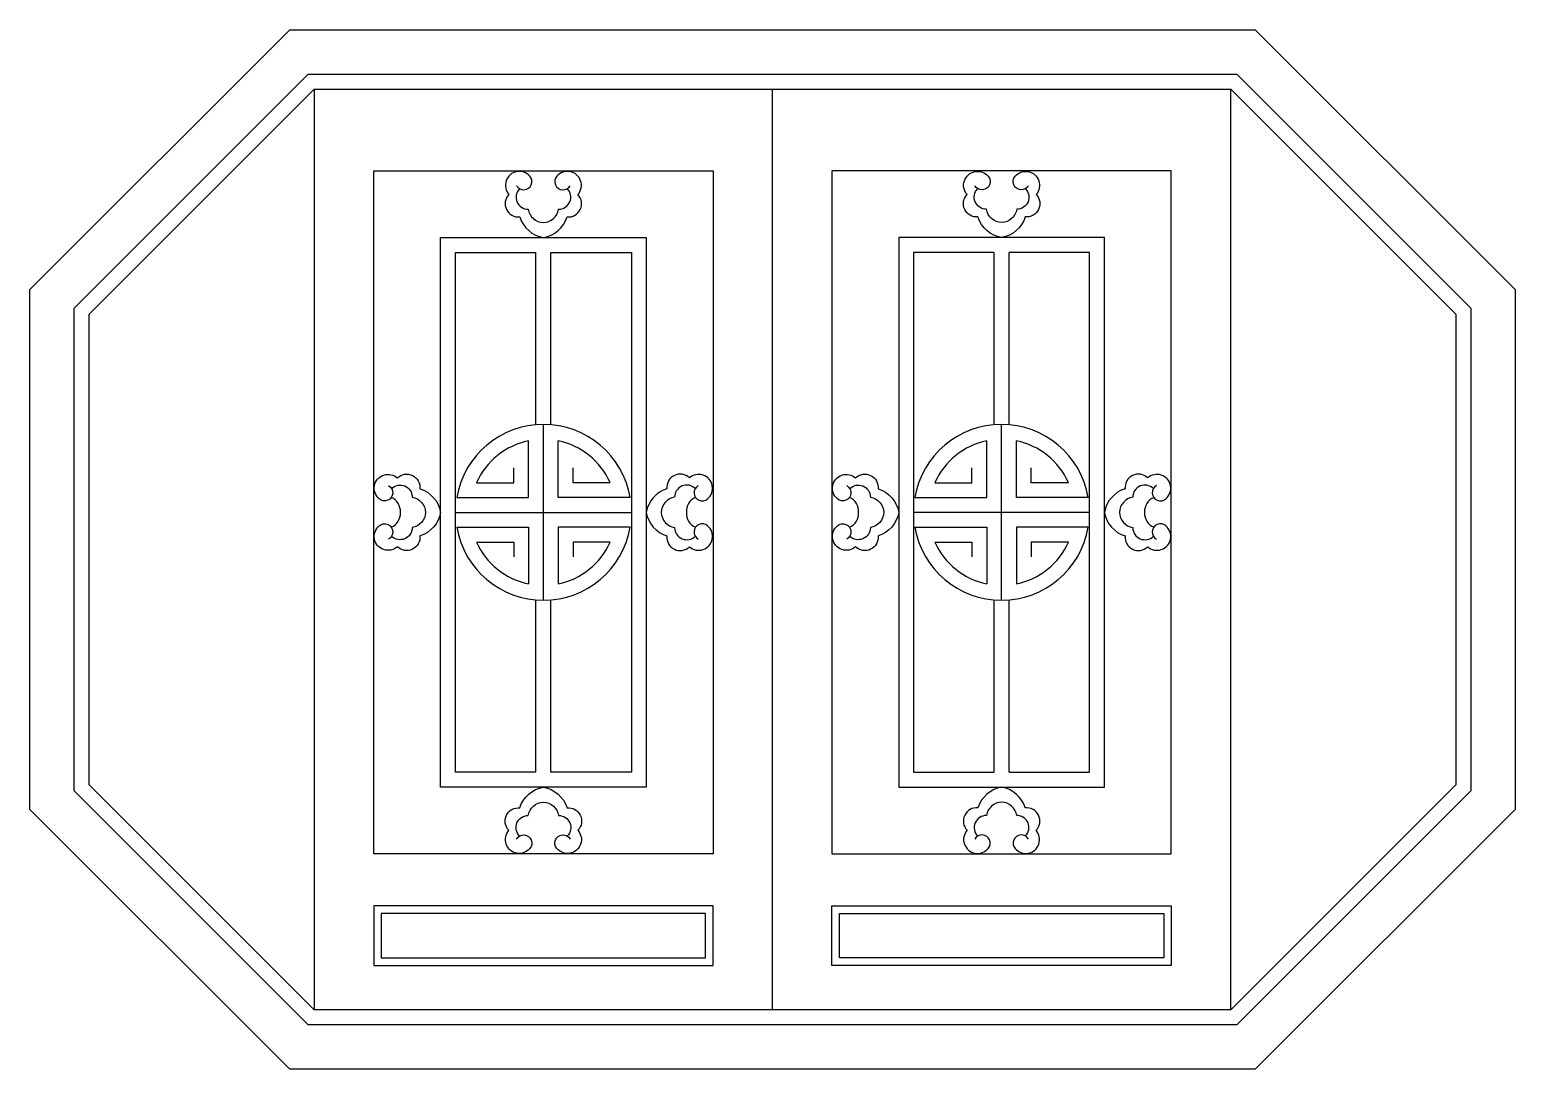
# Model space of a CAD drawing. Header units: metres. Extents: x 2448 to 4448, y 492 to 1892.
import ezdxf

# ---------------------------------------------------------------- set-up
doc = ezdxf.new("R2010")
doc.units = ezdxf.units.M
for name, color, linetype in [('3', 3, 'Continuous'), ('4', 4, 'Continuous'), ('7', 7, 'Continuous')]:
    doc.layers.add(name, color=color, linetype=linetype)

msp = doc.modelspace()

# ---------------------------------------------------------------- linework, layer by layer
at = {"layer": '3'}
for p, q in [((3139.38, 1124.04), (3139.38, 1360.91)), ((3756.24, 1124.04), (3756.24, 1360.91)), ((3119.38, 1262.48), (3119.38, 1338.85)), ((3159.38, 1262.48), (3159.38, 1338.85)), ((3736.24, 1262.48), (3736.24, 1338.85)), ((3776.24, 1262.48), (3776.24, 1338.85)), ((3099.38, 1282.48), (3099.38, 1302.48)), ((3179.38, 1282.48), (3179.38, 1302.48)), ((3716.24, 1282.48), (3716.24, 1302.48)), ((3796.24, 1282.48), (3796.24, 1302.48)), ((3049.44, 1282.48), (3099.38, 1282.48)), ((3229.32, 1282.48), (3179.38, 1282.48)), ((3666.31, 1282.48), (3716.24, 1282.48)), ((3846.18, 1282.48), (3796.24, 1282.48)), ((3022.65, 1262.48), (3119.38, 1262.48)), ((3256.11, 1262.48), (3159.38, 1262.48)), ((3639.51, 1262.48), (3736.24, 1262.48)), ((3872.97, 1262.48), (3776.24, 1262.48)), ((3020.95, 1242.48), (3257.81, 1242.48)), ((3874.68, 1242.48), (3637.81, 1242.48)), ((3022.65, 1222.48), (3119.38, 1222.48)), ((3119.38, 1222.48), (3119.38, 1146.1)), ((3159.38, 1222.48), (3159.38, 1146.1)), ((3256.11, 1222.48), (3159.38, 1222.48)), ((3639.51, 1222.48), (3736.24, 1222.48)), ((3736.24, 1222.48), (3736.24, 1146.1)), ((3872.97, 1222.48), (3776.24, 1222.48)), ((3776.24, 1222.48), (3776.24, 1146.1)), ((3049.44, 1202.48), (3099.38, 1202.48)), ((3099.38, 1202.48), (3099.38, 1182.48)), ((3229.32, 1202.48), (3179.38, 1202.48)), ((3179.38, 1202.48), (3179.38, 1182.48)), ((3666.31, 1202.48), (3716.24, 1202.48)), ((3716.24, 1202.48), (3716.24, 1182.48)), ((3846.18, 1202.48), (3796.24, 1202.48)), ((3796.24, 1202.48), (3796.24, 1182.48))]:
    msp.add_line(p, q, dxfattribs=at)
for points in [[(3103.34, 1682.4, 1.1), (3121.28, 1695.16, 1.01), (3092.95, 1670.58, 0.7), (3107.59, 1640.34, 0.28), (3139.38, 1612.48, 0.28), (3171.18, 1640.34, 0.7), (3185.82, 1670.58, 1.01), (3157.48, 1695.16, 1.1), (3175.43, 1682.4)], [(3792.29, 1682.4, -1.1), (3774.35, 1695.16, -1.01), (3802.68, 1670.58, -0.7), (3788.04, 1640.34, -0.28), (3756.24, 1612.48, -0.28), (3724.45, 1640.34, -0.7), (3709.81, 1670.58, -1.01), (3738.14, 1695.16, -1.1), (3720.2, 1682.4)], [(3107.28, 1678.41, 0.67), (3118.92, 1650.74, 0.36), (3139.38, 1632.72, 0.36), (3159.84, 1650.74, 0.67), (3171.49, 1678.41)], [(3788.35, 1678.41, -0.67), (3776.71, 1650.74, -0.36), (3756.24, 1632.72, -0.36), (3735.78, 1650.74, -0.67), (3724.14, 1678.41)], [(2931.03, 1278.52, -1.1), (2918.27, 1260.58, -1.01), (2942.84, 1288.91, -0.7), (2973.09, 1274.27, -0.28), (3000.95, 1242.48, -0.28), (2973.09, 1210.68, -0.7), (2942.84, 1196.04, -1.01), (2918.27, 1224.38, -1.1), (2931.03, 1206.43)], [(3347.74, 1278.52, 1.1), (3360.5, 1260.58, 1.01), (3335.92, 1288.91, 0.7), (3305.67, 1274.27, 0.28), (3277.81, 1242.48, 0.28), (3305.67, 1210.68, 0.7), (3335.92, 1196.04, 1.01), (3360.5, 1224.38, 1.1), (3347.74, 1206.43)], [(3547.89, 1278.52, -1.1), (3535.13, 1260.58, -1.01), (3559.7, 1288.91, -0.7), (3589.95, 1274.27, -0.28), (3617.81, 1242.48, -0.28), (3589.95, 1210.68, -0.7), (3559.7, 1196.04, -1.01), (3535.13, 1224.38, -1.1), (3547.89, 1206.43)], [(3964.6, 1278.52, 1.1), (3977.36, 1260.58, 1.01), (3952.78, 1288.91, 0.7), (3922.54, 1274.27, 0.28), (3894.68, 1242.48, 0.28), (3922.54, 1210.68, 0.7), (3952.78, 1196.04, 1.01), (3977.36, 1224.38, 1.1), (3964.6, 1206.43)], [(2935.01, 1274.58, -0.67), (2962.69, 1262.94, -0.36), (2980.71, 1242.48, -0.36), (2962.69, 1222.01, -0.67), (2935.01, 1210.37)], [(3343.75, 1274.58, 0.67), (3316.07, 1262.94, 0.36), (3298.05, 1242.48, 0.36), (3316.07, 1222.01, 0.67), (3343.75, 1210.37)], [(3551.88, 1274.58, -0.67), (3579.55, 1262.94, -0.36), (3597.57, 1242.48, -0.36), (3579.55, 1222.01, -0.67), (3551.88, 1210.37)], [(3960.61, 1274.58, 0.67), (3932.93, 1262.94, 0.36), (3914.92, 1242.48, 0.36), (3932.93, 1222.01, 0.67), (3960.61, 1210.37)], [(3103.34, 802.55, -1.1), (3121.28, 789.79, -1.01), (3092.95, 814.37, -0.7), (3107.59, 844.61, -0.28), (3139.38, 872.48, -0.28), (3171.18, 844.61, -0.7), (3185.82, 814.37, -1.01), (3157.48, 789.79, -1.1), (3175.43, 802.55)], [(3792.29, 802.55, 1.1), (3774.35, 789.79, 1.01), (3802.68, 814.37, 0.7), (3788.04, 844.61, 0.28), (3756.24, 872.48, 0.28), (3724.45, 844.61, 0.7), (3709.81, 814.37, 1.01), (3738.14, 789.79, 1.1), (3720.2, 802.55)], [(3107.28, 806.54, -0.67), (3118.92, 834.22, -0.36), (3139.38, 852.24, -0.36), (3159.84, 834.22, -0.67), (3171.49, 806.54)], [(3788.35, 806.54, 0.67), (3776.71, 834.22, 0.36), (3756.24, 852.24, 0.36), (3735.78, 834.22, 0.67), (3724.14, 806.54)]]:
    msp.add_lwpolyline(points, format="xyb", dxfattribs=at)
for points in [[(3357.81, 642.48), (3357.81, 702.48), (2920.95, 702.48), (2920.95, 642.48)], [(3537.81, 642.48), (3537.81, 702.48), (3974.68, 702.48), (3974.68, 642.48)]]:
    msp.add_lwpolyline(points, close=True, dxfattribs=at)
for centre, radius, start, end in [((3139.38, 1242.48), 118.43, 90, 170.28), ((3139.38, 1242.48), 118.43, 9.72, 90), ((3756.24, 1242.48), 118.43, 90, 170.28), ((3756.24, 1242.48), 118.43, 9.72, 90), ((3139.38, 1242.48), 98.43, 101.72, 156.02), ((3139.38, 1242.48), 98.43, 23.98, 78.28), ((3756.24, 1242.48), 98.43, 101.72, 156.02), ((3756.24, 1242.48), 98.43, 23.98, 78.28), ((2926.61, 1243.81), 20.32, 356.24, 67.12), ((3352.15, 1243.81), 20.32, 112.88, 183.76), ((3543.47, 1243.81), 20.32, 356.24, 67.12), ((3969.02, 1243.81), 20.32, 112.88, 183.76), ((2926.61, 1241.14), 20.32, 292.88, 3.76), ((3352.15, 1241.14), 20.32, 176.24, 247.12), ((3543.47, 1241.14), 20.32, 292.88, 3.76), ((3969.02, 1241.14), 20.32, 176.24, 247.12), ((3139.38, 1242.48), 118.43, 189.72, 270), ((3139.38, 1242.48), 118.43, 270, 350.28), ((3756.24, 1242.48), 118.43, 189.72, 270), ((3756.24, 1242.48), 118.43, 270, 350.28), ((3139.38, 1242.48), 98.43, 203.98, 258.28), ((3139.38, 1242.48), 98.43, 281.72, 336.02), ((3756.24, 1242.48), 98.43, 203.98, 258.28), ((3756.24, 1242.48), 98.43, 281.72, 336.02)]:
    msp.add_arc(centre, radius, start, end, dxfattribs=at)
at = {"layer": '4'}
for points in [[(2447.81, 1542.48), (2797.81, 1892.48), (4097.81, 1892.48), (4447.81, 1542.48), (4447.81, 842.48), (4097.81, 492.48), (2797.81, 492.48), (2447.81, 842.48)], [(2527.81, 1509.34), (2830.95, 1812.48), (4064.68, 1812.48), (4367.81, 1509.34), (4367.81, 875.61), (4064.68, 572.48), (2830.95, 572.48), (2527.81, 875.61)]]:
    msp.add_lwpolyline(points, close=True, dxfattribs=at)
at = {"layer": '7'}
for p, q in [((2830.95, 1812.48), (2830.95, 572.48)), ((3447.81, 572.48), (3447.81, 1812.48)), ((4064.68, 572.48), (4064.68, 1812.48)), ((3129.38, 1360.48), (3129.38, 1592.48)), ((3149.38, 1360.48), (3149.38, 1592.48)), ((3746.24, 1360.48), (3746.24, 1592.48)), ((3766.24, 1360.48), (3766.24, 1592.48)), ((3129.38, 892.48), (3129.38, 1124.47)), ((3149.38, 892.48), (3149.38, 1124.47)), ((3746.24, 892.48), (3746.24, 1124.47)), ((3766.24, 892.48), (3766.24, 1124.47))]:
    msp.add_line(p, q, dxfattribs=at)
for points in [[(2507.81, 1517.62), (2822.67, 1832.48), (4072.96, 1832.48), (4387.81, 1517.62), (4387.81, 867.33), (4072.96, 552.48), (2822.67, 552.48), (2507.81, 867.33)], [(3367.81, 1702.48), (3367.81, 782.48), (2910.95, 782.48), (2910.95, 1702.48)], [(3527.81, 1702.48), (3527.81, 782.48), (3984.68, 782.48), (3984.68, 1702.48)], [(3277.81, 1612.48), (3277.81, 872.48), (3000.95, 872.48), (3000.95, 1612.48)], [(3617.81, 1612.48), (3617.81, 872.48), (3894.68, 872.48), (3894.68, 1612.48)], [(3367.81, 632.48), (3367.81, 712.48), (2910.95, 712.48), (2910.95, 632.48)], [(3527.81, 632.48), (3527.81, 712.48), (3984.68, 712.48), (3984.68, 632.48)]]:
    msp.add_lwpolyline(points, close=True, dxfattribs=at)
for points in [[(3129.38, 892.48), (3020.95, 892.48), (3020.95, 1592.48), (3129.38, 1592.48)], [(3149.38, 1592.48), (3257.81, 1592.48), (3257.81, 892.48), (3149.38, 892.48)], [(3746.24, 1592.48), (3637.81, 1592.48), (3637.81, 892.48), (3746.24, 892.48)], [(3766.24, 892.48), (3874.68, 892.48), (3874.68, 1592.48), (3766.24, 1592.48)]]:
    msp.add_lwpolyline(points, dxfattribs=at)

doc.saveas('drawing.dxf')
